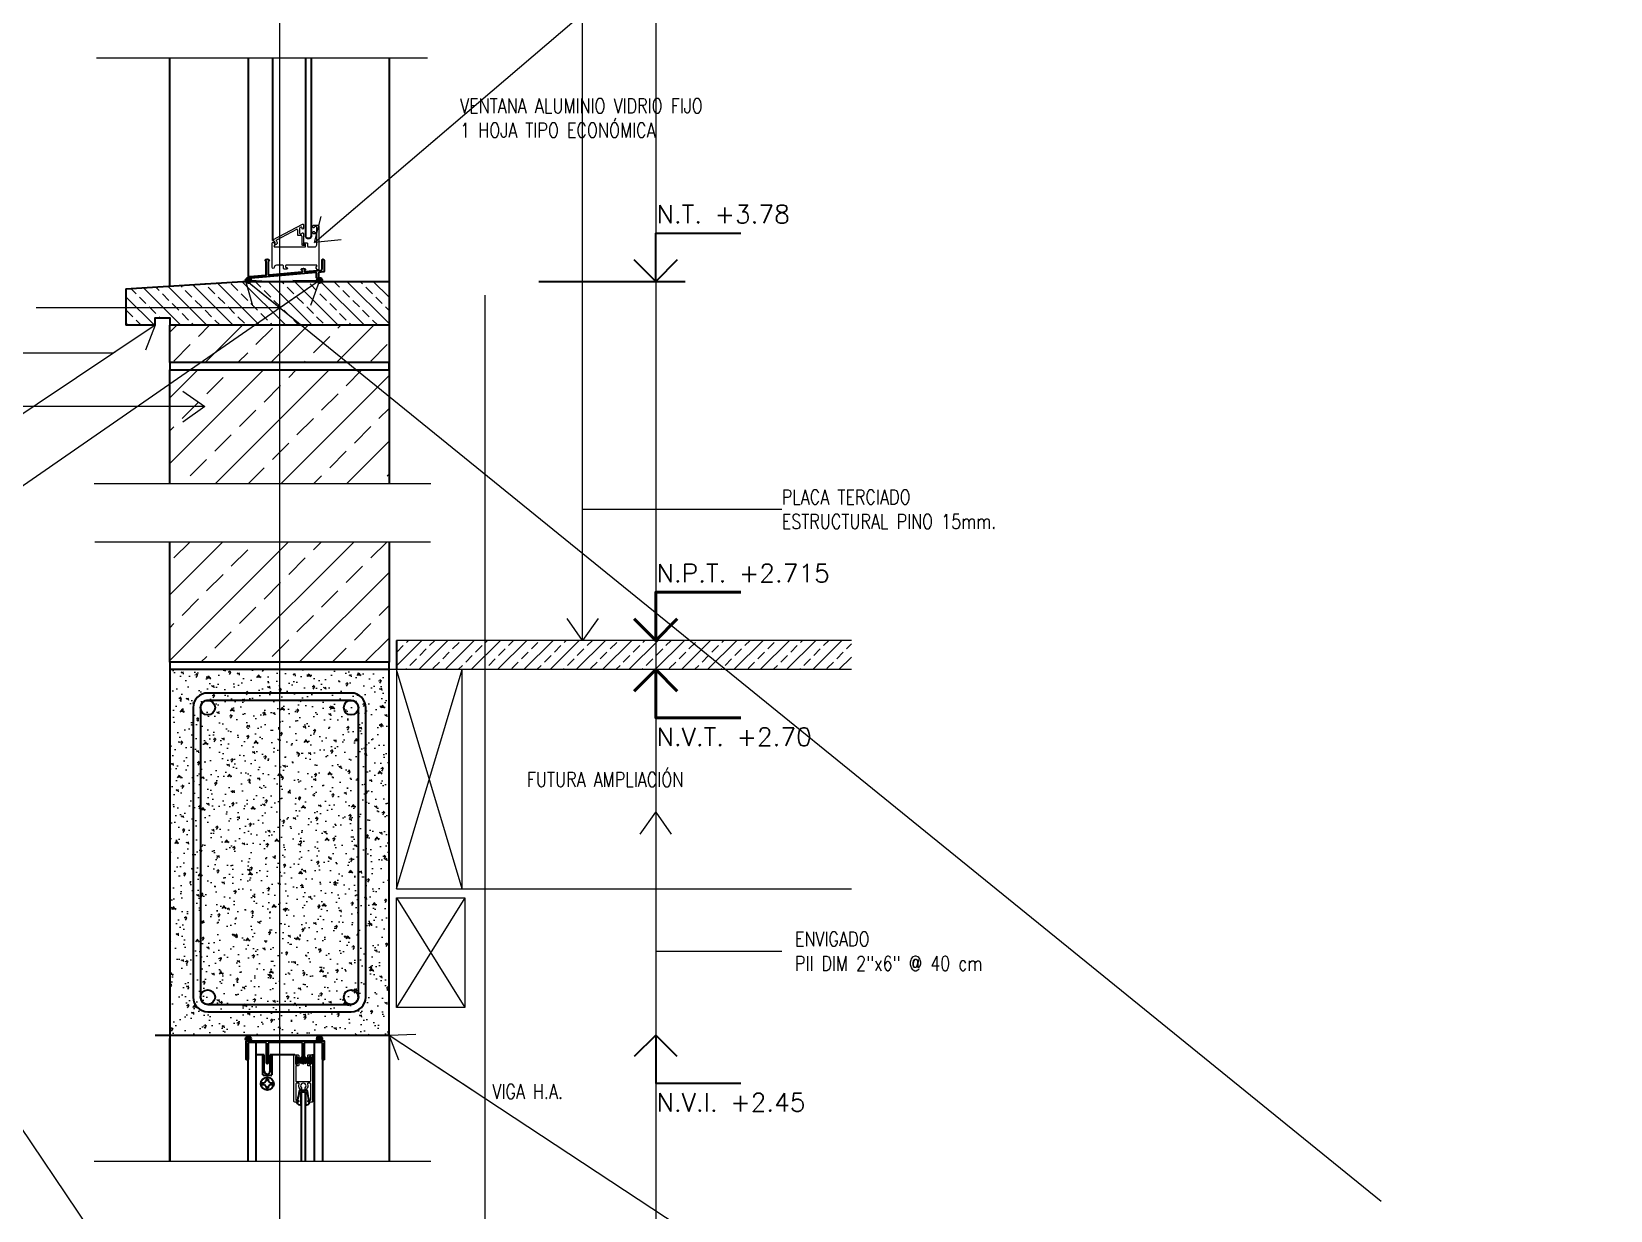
# Model space of a CAD drawing. Header units: metres. Extents: x 72 to 223, y -23 to 139.
# Drawn here: x 156.838 to 157.918, y 128.493 to 129.3 of the extents above; entities that cross this region are included whole.
import ezdxf

# ---------------------------------------------------------------- set-up
doc = ezdxf.new("R2010")
doc.units = ezdxf.units.M
doc.header["$LTSCALE"] = 5
doc.header["$MEASUREMENT"] = 0
doc.linetypes.add('HIDDEN', pattern=[0.375, 0.25, -0.125])
doc.layers.get('0').update_dxf_attribs({"color": 30})
for name, color, linetype, lineweight in [('A-ANNO-NOTE', 7, 'Continuous', 35), ('A-ANNO-SYMB', 3, 'Continuous', 18), ('A-ANNO-TEXT', 3, 'Continuous', 18), ('A-DETL-MBND', 3, 'Continuous', 18), ('A-DETL-OTLN', 1, 'Continuous', 50), ('A-DETL-PATT', 8, 'Continuous', 18), ('A-ELEV-MBE1', 7, 'Continuous', 35), ('A-FLOR-OVHD', 3, 'HIDDEN', 18), ('A-WALL-FULL', 7, 'Continuous', 35), ('A-WALL-FULL-EXTR', 7, 'Continuous', 35)]:
    doc.layers.add(name, color=color, linetype=linetype, lineweight=lineweight)
doc.styles.add('E-ROMANS', font='romans.shx', dxfattribs={"width": 0.8})
doc.dimstyles.new('E-0005_TICK_18', dxfattribs={"dimscale": 0.001, "dimtxt": 9, "dimasz": 9, "dimexe": 4.5, "dimexo": 3, "dimgap": 4.5, "dimtad": 0, "dimdec": 0, "dimlfac": 1000, "dimzin": 0, "dimdsep": 46, "dimtxsty": 'E-ROMANS', "dimblk": 'OBLIQUE', "dimcen": 4.5, "dimclrd": 256, "dimclre": 256, "dimclrt": 256, "dimadec": 0, "dimazin": 0, "dimtfac": 1, "dimtdec": 0, "dimtmove": 1, "dimatfit": 3, "dimldrblk": 'OPEN90', "dimfxl": 1, "dimtfill": 1, "dimtolj": 1, "dimtzin": 0, "dimarcsym": 0})

# ---------------------------------------------------------------- blocks, each defined once
blk = doc.blocks.new('_Oblique')
at = {"color": 0, "linetype": 'ByBlock', "lineweight": -2}
blk.add_line((-0.5, -0.5), (0.5, 0.5), dxfattribs=at)
blk = doc.blocks.new('NIVEL DS')
for points in [[(0, 0), (0, 0.0658523979373058), (0.1162625308497809, 0.0658523979373058)], [(0.02935353699649568, 0.02935353699649568), (0, 0), (-0.02935353699649568, 0.02935353699649568)]]:
    blk.add_lwpolyline(points)
at = {"style": 'E-ROMANS'}
blk.add_attdef('NIVEL', (-7.275957614183426e-12, 0.07944050769401656), '', height=0.025, dxfattribs=at)

msp = doc.modelspace()

# ---------------------------------------------------------------- hatches: boundary and pattern name
at = {"layer": 'A-DETL-MBND', "ltscale": 2.5}
h = msp.add_hatch(dxfattribs=at)
h.set_pattern_fill('BRASS', color=256, scale=0.002, angle=45, style=0)
h.set_pattern_definition([(45.00000000000126, (1.59937961578251, 0.08484993182673861), (-0.008980256121069351, 0.008980256121068954), []), (45.00000000000126, (1.594889487721975, 0.08934005988727309), (-0.008980256121069351, 0.008980256121068954), [0.00635, -0.003175])])
h.paths.add_polyline_path([(157.3989938332426, 128.8632896083132), (157.3989938332426, 128.8832896083132), (157.0878054631092, 128.8832896083132), (157.0878054631092, 128.8632896083132), (157.1328054631092, 128.8632896083132)])
at = {"layer": 'A-DETL-PATT'}
h = msp.add_hatch(dxfattribs=at)
h.set_pattern_fill('BRASS', color=256, scale=0.002, angle=135, style=0)
h.set_pattern_definition([(135, (0, 0), (-0.008980256121069154, -0.008980256121069152), []), (135, (-0.004490128060534577, -0.004490128060534576), (-0.008980256121069154, -0.008980256121069152), [0.00635, -0.003175])])
h.paths.add_polyline_path([(157.0078054631092, 129.1288538875146), (157.0078054631092, 129.0988501087617), (157.082805837591, 129.0988501005249), (157.0828058411072, 129.1288652814651)])
h.paths.add_polyline_path([(157.0078054631092, 129.0988501087618), (157.0078054631092, 129.1288538875146), (156.9827031717855, 129.1288500740103), (156.9028057195279, 129.1238501204396), (156.9028057165993, 129.0988501204396), (156.9228057963657, 129.0988501180967), (156.9228057963657, 129.1038501181699), (156.9328057838236, 129.1038501181699), (156.9328057806123, 129.0988501169984)])
h = msp.add_hatch(color=256, dxfattribs=at)
edge = h.paths.add_edge_path()
edge.add_arc((156.986545814504, 129.1295384698446), 0.001843048095963695, 0, 360)
h = msp.add_hatch(color=256, dxfattribs=at)
edge = h.paths.add_edge_path()
edge.add_arc((157.0352701279103, 129.1295384698446), 0.001843048095963695, 0, 360)
h = msp.add_hatch(dxfattribs=at)
h.set_pattern_fill('BRASS', color=256, scale=0.005, angle=45, style=0)
h.set_pattern_definition([(45, (0, 0), (-0.02245064030267288, 0.02245064030267288), []), (45, (-0.01122532015133644, 0.01122532015133644), (-0.02245064030267288, 0.02245064030267288), [0.015875, -0.0079375])])
h.paths.add_polyline_path([(157.082805596732, 128.9505579245432), (157.0078054631092, 128.9505579245432), (157.0078054631092, 128.8682896083132), (157.0828054631093, 128.8682896083132)])
h.paths.add_polyline_path([(157.0078054631092, 128.9505579245432), (156.9328054631092, 128.9505579245432), (156.9328054631092, 128.8682896083132), (157.0078054631092, 128.8682896083132)])
h.paths.add_polyline_path([(157.0078054631092, 128.9904720519423), (157.0078054631092, 129.0682896083132), (156.9328054631092, 129.0682896083132), (156.9328054631092, 128.9904720519423)])
h.paths.add_polyline_path([(157.0828057879555, 129.0682896083132), (157.0078054631092, 129.0682896083132), (157.0078054631092, 128.9904720519423), (157.0828056615617, 128.9904720519424)])
h.paths.add_polyline_path([(157.0828057960766, 129.0732896083132), (157.0828058375927, 129.0988501005249), (157.0078054631092, 129.0988501087618), (157.0078054631092, 129.0732896083132)])
h.paths.add_polyline_path([(156.9328054631092, 129.0988501169985), (156.9328054631091, 129.0732896083132), (157.0078054631092, 129.0732896083132), (157.0078054631092, 129.0988501087618)])
h = msp.add_hatch(dxfattribs=at)
h.set_pattern_fill('AR-CONC', color=256, scale=0.0001, angle=135, style=0)
h.set_pattern_definition([(185, (-22.68730584797922, 67.87909974790017), (-0.01175533794048302, 0.01400946503457718), [0.001905, -0.020955]), (130, (-22.68730584797922, 67.87909974790017), (-0.01101770065371545, -0.01600178890082975), [0.001524, -0.016764]), (235.451, (-22.6882854560362, 67.88026719887358), (-0.02277302368291714, -0.001992215808414074), [0.001619, -0.017809]), (181.1842, (-22.69089795042765, 67.87550764545173), (-0.01619534128742705, 0.02214102432304705), [0.002857499999999998, -0.03143249999999997]), (231.6356, (-22.6922475627145, 67.87735272746016), (-0.03428264324821823, -0.0007086144335227522), [0.002428499999999998, -0.02671349999999998]), (126.184, (-22.69089795042765, 67.87550764545173), (-0.03428263853310613, -0.0007085572019157396), [0.002286, -0.025146]), (156, (-22.69179597603974, 67.87820172228805), (-0.003489526803562184, 0.01795205512851443), [0.001905, -0.020955]), (101, (-22.69179597603974, 67.87820172228805), (-0.01739411931937545, -0.008653992652234552), [0.001524, -0.01676399999999999]), (206.4514, (-22.69208676663246, 67.87969771982074), (-0.02088364560657961, 0.009298003961538634), [0.001619, -0.017809]), (172.5, (-22.68730584797922, 67.87909974790017), (-0.006197341367358698, -0.005760546906781041), [0, -0.0165608, 0, -0.017018, 0, -0.0168275]), (142.5, (-22.68730584797922, 67.87909974790017), (-0.01180870002746923, -0.002358972731942486), [0, -0.0097028, 0, -0.0161798, 0, -0.006413500000000001]), (102.5, (-22.68330065374923, 67.87509455367018), (-0.009182619558271356, 0.009992786303251578), [0, -0.006350000000000001, 0, -0.019812, 0, -0.026289]), (92.49999999999994, (-22.681504602525, 67.87329850244596), (-0.01227223928811142, 0.008676390441821676), [0, -0.008255, 0, -0.0131572, 0, -0.018669])])
h.paths.add_polyline_path([(156.9328054631092, 128.8632896083132), (156.9328054631092, 128.6132896083133), (157.0828054631093, 128.6132896083133), (157.0828054631093, 128.8632896083132)])
h = msp.add_hatch(color=256, dxfattribs=at)
edge = h.paths.add_edge_path()
edge.add_arc((156.9865230141664, 128.6107764026915), 0.001843048095963695, 0, 360)
h = msp.add_hatch(color=256, dxfattribs=at)
edge = h.paths.add_edge_path()
edge.add_arc((157.0352473275727, 128.6107764026915), 0.001843048095963695, 0, 360)

# ---------------------------------------------------------------- linework, layer by layer
for p, q in [((156.9865234975363, 128.6094357404848), (156.9865234975466, 128.6094384093834)), ((156.9918817629027, 128.6094363028161), (156.9918817629112, 128.609438405942)), ((157.031714729997, 128.6094383803591), (157.0317147300054, 128.6094404831467)), ((157.037072948096, 128.6094383769177), (157.0370729481062, 128.609441045473))]:
    msp.add_line(p, q)
at = {"layer": 'A-ANNO-NOTE', "linetype": 'HIDDEN', "ltscale": 0.05}
msp.add_line((157.1851376561402, 129.1288652814651), (157.3276545556907, 129.1288652814651), dxfattribs=at)
at = {"layer": 'A-ANNO-SYMB'}
msp.add_lwpolyline([(157.0078054631092, 131.397439858367), (157.0078054631092, 127.4379878439445)], dxfattribs=at)
at = {"layer": 'A-DETL-MBND', "ltscale": 2.5}
for p, q in [((157.3989938332426, 128.8832896083132), (157.0878054631092, 128.8832896083132)), ((157.3989938332426, 128.8632896083132), (157.0828054631093, 128.8632896083132)), ((157.0878054631092, 128.7132896083132), (157.3989938332426, 128.7132896083132))]:
    msp.add_line(p, q, dxfattribs=at)
at = {"layer": 'A-DETL-MBND'}
for points in [[(157.0029403822961, 129.138428067952), (157.0029403822961, 129.1550842490317, -0.4142135623730951), (157.0034361019711, 129.1555799687067), (157.0036343898411, 129.1555799687067, -0.276983964948434), (157.0040717895544, 129.1553175288788), (157.0045902889435, 129.1543453425241, -0.2679491925987933), (157.0045736153605, 129.153849903337), (157.004146994803, 129.1531652418018, 0.5886190697412857), (157.0045677209332, 129.1524073627868), (157.0252477676708, 129.1524073627868, 0.4142135623730951), (157.0257434873458, 129.1529030824618), (157.0257434873458, 129.1533988021367, 0.414213562373094), (157.0252477676708, 129.1538945218117), (157.0247520479958, 129.1538945218117, -0.4142135623730951), (157.0242563283208, 129.1543902414867), (157.0242563283208, 129.1546876732917, -0.414213562373094), (157.0247520479958, 129.1551833929667), (157.0265366388258, 129.1551833929667, -0.4142135623730951), (157.0270323585008, 129.1546876732917), (157.0270323585008, 129.1529030824618, 0.4142135623730951), (157.0275280781758, 129.1524073627868), (157.0318904113157, 129.1524073627868, 0.4142135623730948), (157.0333775703407, 129.1538945218117), (157.0333775703407, 129.1608345972616, 0.4142135623730951), (157.0328818506657, 129.1613303169366), (157.0311964037707, 129.1613303169366, -0.4142135623730951), (157.0307006840957, 129.1618260366116), (157.0307006840957, 129.1625696161241, -0.4142135623730951), (157.0311964037707, 129.1630653357991), (157.0312278860979, 129.1630653357991, -0.3419987131196462), (157.0317078646093, 129.1626935460428, 0.3419987131196465), (157.0321878431207, 129.1623217562866), (157.0328818506657, 129.1623217562866, 0.4142135623730951), (157.0333775703407, 129.1628174759616), (157.0333775703407, 129.1657917940116, 0.4142135623730951), (157.0328818506657, 129.1662875136865), (157.0321878431207, 129.1662875136865, 0.3419987131196464), (157.0317078646093, 129.1659157239303, -0.3419987131196464), (157.0312278860979, 129.1655439341741), (157.0311964037707, 129.1655439341741, -0.4142135623730951), (157.0307006840957, 129.1660396538491), (157.0307006840957, 129.1667832333615, -0.4142135623730951), (157.0311964037707, 129.1672789530365), (157.0341707218207, 129.1672789530365, -0.4142135623730951), (157.0346664414957, 129.1667832333615), (157.0346664414957, 129.137238340732, -0.4142135623730951), (157.0341707218207, 129.136742621057), (157.0339724339507, 129.136742621057, -0.276983964948434), (157.0335350342374, 129.1370050608849), (157.0330165348483, 129.1379772472396, -0.2679491925987909), (157.0330332084313, 129.1384726864267), (157.0334598289888, 129.139157347962, 0.5886190697412843), (157.0330391028586, 129.139915226977), (157.012359056121, 129.139915226977, 0.4142135623730971), (157.011863336446, 129.139419507302), (157.011863336446, 129.138923787627, 0.4142135623730951), (157.012359056121, 129.138428067952), (157.012854775796, 129.138428067952, -0.414213562373093), (157.013350495471, 129.137932348277), (157.013350495471, 129.137634916472, -0.4142135623730971), (157.012854775796, 129.137139196797), (157.011070184966, 129.137139196797, -0.4142135623730951), (157.010574465291, 129.137634916472), (157.010574465291, 129.139419507302, 0.4142135623730951), (157.010078745616, 129.139915226977), (157.0057164124761, 129.139915226977, 0.4142135623730951), (157.0042292534511, 129.138428067952, -0.9999999999999999)], [(157.006276098307, 129.1553783644717, -0.2679491925987917), (157.006259424724, 129.1548829252846), (157.0058461753834, 129.1542197225321, -0.2589550497626292), (157.0054254492532, 129.1539861621971), (157.0050750008567, 129.1539861621971, -0.5886190697412826), (157.0046542747265, 129.1547440412121), (157.0047720065949, 129.1549329830724, 0.2679491925987916), (157.0047886801779, 129.1554284222595), (157.0042701807888, 129.1564006086142, 0.2769839649484346), (157.0038327810755, 129.1566630484421), (157.0034362053355, 129.1566630484421, -0.7813698052570087), (157.0032966244717, 129.1572231261324), (157.0235280772372, 129.1679749551564, -0.5657037792139852), (157.0242564316852, 129.1675372120143), (157.0242564316852, 129.1651398548845, -1), (157.0232649923352, 129.1651398548845), (157.0232649923352, 129.1655507455815, 0.5657037792139855), (157.0225366378872, 129.1659884887237), (157.0218426303423, 129.1656196644701, 0.2773808344539093), (157.0215795454402, 129.1651819213279), (157.0215795454402, 129.161917676997, 0.4142135623730951), (157.0220752651153, 129.161421957322), (157.0228007549874, 129.161421957322, 0.3419987131196454), (157.0232807334988, 129.1617937470782, -0.8810176860692437), (157.0242564316852, 129.1616698171595), (157.0242564316852, 129.1549776015471, 0.414213562373094), (157.0247521513602, 129.1544818818721), (157.0249504392302, 129.1544818818721, -0.9999999999999962), (157.0249504392302, 129.1534904425222), (157.0237607120102, 129.1534904425222, -0.4142135623730952), (157.0232649923352, 129.1539861621971), (157.0232649923352, 129.159637366492, 0.4142135623730952), (157.0227692726602, 129.1601330861671), (157.0207863939603, 129.1601330861671, -0.4142135623730952), (157.0202906742853, 129.160628805842), (157.0202906742853, 129.163970070209, 0.5657037792139855), (157.0195623198373, 129.1644078133512), (157.0058964318069, 129.1571451964117, 0.414645415609655), (157.0056916668666, 129.1564741734225)], [(157.0205955438536, 128.5942735523356, -0.414213562373095), (157.0211009369357, 128.5937681586043), (157.0211009362864, 128.5927570684945, -0.4142135623730923), (157.0205954414561, 128.5922515743137), (157.019483353544, 128.5922515750279, 0.414213562373093), (157.018977858714, 128.591746080847), (157.0189778525454, 128.5821416852427, 0.4142135623730955), (157.0194833467262, 128.5816361904125), (157.0287844456274, 128.5816361844388, 0.4142135623730945), (157.0292899404575, 128.5821416786197), (157.0292899466261, 128.591746074224, 0.4142135623730935), (157.0287844524452, 128.5922515690542), (157.0276723645331, 128.5922515697685, -0.4142135623730924), (157.0271668703522, 128.5927570645986), (157.0271668710016, 128.5937681547085, -0.4142135623730951), (157.0276722647328, 128.5942735477905), (157.0276724669306, 128.5942735477904, -0.4142135623730951), (157.0281778600126, 128.5937681540591), (157.0281778600125, 128.5937679518614, 0.4142135623730951), (157.0286832530945, 128.5932625581302), (157.0289866508967, 128.5932625579353, 0.4142135623730965), (157.0294921457268, 128.5937680521162), (157.0294921486488, 128.5983175026656, 0.4142135623730935), (157.0289866544679, 128.5988229974957), (157.0286832566657, 128.5988229976906, 0.4142135623730951), (157.0281778629346, 128.5983176046086), (157.0281778629343, 128.5983174024108, -0.4142135623730952), (157.0276724692032, 128.5978120093288), (157.0276722670054, 128.5978120093289, -0.414213562373095), (157.0271668739235, 128.5983174030602), (157.0271668745729, 128.59932849317, -0.4142135623730951), (157.027672369403, 128.5998339873508), (157.0299976441282, 128.5998339858575, -0.4142135623730951), (157.030503138309, 128.5993284910273), (157.0305031181803, 128.5679878316867, -0.4142135623730983), (157.0299976233502, 128.5674823375058), (157.0278745464272, 128.5674823388694, -0.4142135623730938), (157.0273690522462, 128.5679878336995), (157.0273690523761, 128.5681900315017, -0.4142135623730951), (157.0278745472063, 128.5686955256825), (157.0287844373161, 128.5686955250982, 0.4142135623730955), (157.0292899321464, 128.569201019279), (157.0292899390291, 128.5799175027955, 0.4142135623730945), (157.0287844448482, 128.5804229976256), (157.0274532665508, 128.5804229984806, 0.533676287621849), (157.0269857490388, 128.5797252739705, -0.2998547756376339), (157.0263364045844, 128.5763946575281, -0.9999999999999999), (157.0254698431203, 128.5772437119861, 2.379795897113253), (157.0227979435912, 128.5772437137022, -1), (157.0219313810365, 128.5763946603573, -0.2998547756376339), (157.0212820408603, 128.5797252776337, 0.533676287621849), (157.0208145242446, 128.5804230027444), (157.0194833459471, 128.5804230035993, 0.4142135623730951), (157.018977851117, 128.5799175094185), (157.0189778442343, 128.569201025902, 0.4142135623730951), (157.019483338415, 128.5686955310719), (157.0203932285249, 128.5686955304875, -0.4142135623730879), (157.0208987227058, 128.5681900356573), (157.020898722576, 128.5679878378551, -0.4142135623731085), (157.0203932277458, 128.5674823436743), (157.0182701508226, 128.5674823450378, -0.4142135623730938), (157.0177646566419, 128.567987839868), (157.0177646767706, 128.5993284992086, -0.4142135623730951), (157.0182701716007, 128.5998339933895), (157.020595446326, 128.599833991896, -0.4142135623730951), (157.021100940507, 128.5993284970659), (157.0211009398576, 128.598317406956, -0.4142135623730951), (157.0205955461262, 128.597812013874), (157.0205953439285, 128.5978120138741, -0.414213562373095), (157.0200899508465, 128.5983174076054), (157.0200899508465, 128.5983176098031, 0.4142135623730951), (157.0195845577646, 128.5988230035343), (157.0192811599624, 128.5988230037292, 0.4142135623730951), (157.0187756651323, 128.5983175095483), (157.0187756622103, 128.5937680589989, 0.4142135623730951), (157.0192811563912, 128.5932625641688), (157.0195845541934, 128.5932625639739, 0.4142135623730951), (157.0200899479245, 128.5937679570559), (157.0200899479246, 128.5937681592537, -0.4142135623730951), (157.0205953416559, 128.5942735523357)]]:
    msp.add_lwpolyline(points, format="xyb", close=True, dxfattribs=at)
at = {"layer": 'A-DETL-MBND', "ltscale": 2.5}
for points in [[(157.1328054631093, 128.7132896083132), (157.1328054631092, 128.8632896083132), (157.0878054631092, 128.8632896083132), (157.0878054631092, 128.7132896083132)], [(157.0878054631092, 128.7132896083132), (157.1328054631092, 128.8632896083132)], [(157.1328054631092, 128.7132896083132), (157.0878054631092, 128.8632896083132)], [(157.0878054631092, 128.7072176053805), (157.134627063989, 128.7072176053805), (157.134627063989, 128.6322176053806), (157.0878054631092, 128.6322176053806), (157.0878054631092, 128.7072176053805)], [(157.0878054631092, 128.7072176053805), (157.134627063989, 128.6322176053806)], [(157.134627063989, 128.7072176053805), (157.0878054631092, 128.6322176053806)]]:
    msp.add_lwpolyline(points, dxfattribs=at)
at = {"layer": 'A-ELEV-MBE1'}
for p, q in [((156.9328054903893, 129.1257274952144), (156.9328054903893, 129.2814290998052)), ((156.986545814504, 129.1308046219449), (156.9865464506135, 129.2814290998052)), ((157.0032966244717, 129.1572231261324), (157.0032966244717, 129.2814290998052)), ((157.0828057065819, 129.2814290998052), (157.0828058411072, 129.1288652814651)), ((156.9328054631092, 128.6132896083133), (156.9328057870963, 128.5268914938515)), ((156.9865232480568, 128.5268914938516), (156.9865234925466, 128.6081228964497)), ((156.99188149759, 128.5268914938516), (156.9918817580077, 128.6082252191288)), ((157.0317144653185, 128.5268914938516), (157.0317147251052, 128.6082251935458)), ((157.0828054631093, 128.6132896083133), (157.0828054631093, 128.5268914938516)), ((156.9974437979743, 128.5998340067654), (156.9918833584139, 128.5998340103366)), ((156.9964328001976, 128.5861856557664), (156.9964328089633, 128.5998340074147)), ((156.9974437908319, 128.5887131276445), (156.9974437979743, 128.5998340067654)), ((157.0182701716007, 128.5998339933895), (157.0014877540182, 128.5998340041681)), ((157.0014877468759, 128.5887131250472), (157.0014877540182, 128.5998340041681)), ((157.0024987430293, 128.5998340035188), (157.0024987342636, 128.5861856518704)), ((157.0299976441282, 128.5998339858575), (157.0317163254469, 128.5998339847536)), ((157.0372767630594, 128.5968010141494), (157.0372767630594, 128.5268914938516)), ((157.0019932394334, 128.5856801576896), (156.9969382943785, 128.5856801609362)), ((156.9955502201053, 128.5807010409486), (156.9976135238853, 128.5807010396234)), ((156.9955502192936, 128.5794373046849), (156.9976135230737, 128.5794373033597)), ((156.9988338963601, 128.5819214105305), (156.9976135238853, 128.5807010396234)), ((156.9976135230737, 128.5794373033597), (156.9988338939808, 128.578216930885)), ((156.9988338939808, 128.578216930885), (156.9988338931823, 128.5769736616921)), ((156.9988338971586, 128.5831646797233), (156.9988338963601, 128.5819214105305)), ((157.0000976334222, 128.5831646789117), (157.0000976326237, 128.5819214097188)), ((157.0013180035309, 128.5807010372442), (157.0000976326237, 128.5819214097188)), ((157.0000976302445, 128.5782169300733), (157.0013180027192, 128.5794373009804)), ((157.0000976302445, 128.5782169300733), (157.000097629446, 128.5769736608805)), ((157.0013180035309, 128.5807010372442), (157.0033813073109, 128.580701035919)), ((157.0013180027192, 128.5794373009804), (157.0033813064992, 128.5794372996552))]:
    msp.add_line(p, q, dxfattribs=at)
at = {"layer": 'A-ELEV-MBE1', "ltscale": 2.5}
msp.add_line((156.9328057870963, 128.5268914938515), (156.9328058411069, 128.6109865638597), dxfattribs=at)
at = {"layer": 'A-ELEV-MBE1'}
for points in [[(156.9488054631092, 128.8372896083133), (156.9488054631092, 128.6392896083133, 0.4142135623730887), (156.9588054631092, 128.6292896083132), (157.0568054631092, 128.6292896083132, 0.4142135623730238), (157.0668054631092, 128.6392896083133), (157.0668054631092, 128.8372896083133, 0.4142135623731277), (157.0568054631092, 128.8472896083132), (156.9588054631092, 128.8472896083132, 0.4142135623730301)], [(156.9538054631091, 128.8372896083133), (156.9538054631091, 128.6392896083133, 0.414213562373095), (156.9588054631092, 128.6342896083132), (157.0568054631092, 128.6342896083132, 0.414213562373095), (157.0618054631092, 128.6392896083133), (157.0618054631092, 128.8372896083133, 0.4142135623731283), (157.0568054631092, 128.8422896083133), (156.9588054631092, 128.8422896083133, 0.414213562373095)], [(157.0189778629793, 128.5983871876572), (157.0189778599678, 128.5936983806303, 0.4142135623730364), (157.0191800576402, 128.5934961826982), (157.0195899570261, 128.5934961824349, 0.4142135623730948), (157.0197921549581, 128.5936983801073), (157.0197921579696, 128.5983871871343, 0.4142135623730951), (157.0195899602972, 128.5985893850663), (157.0191800609113, 128.5985893853295, 0.414213562373095)], [(157.0292899508914, 128.5983871810342), (157.0292899478799, 128.5936983740073, -0.4142135623730364), (157.0290877499479, 128.593496176335), (157.028677850562, 128.5934961765982, -0.4142135623730948), (157.0284756528897, 128.5936983745303), (157.0284756559011, 128.5983871815572, -0.4142135623730951), (157.0286778538331, 128.5985893792296), (157.029087753219, 128.5985893789663, -0.414213562373095)], [(157.0286833376039, 128.5674325727693), (157.0279756452962, 128.5674325732239, -0.4142135623730951), (157.0274701511154, 128.567938068054), (157.0274701513092, 128.5682397970173, -0.4123288835230804), (157.0279723912923, 128.5687452807213), (157.0282174917483, 128.5687468587828, -0.04857289802351778), (157.0269853940545, 128.5750647923146, 0.3855982116465075), (157.0264823589046, 128.5755204871587), (157.0217854255935, 128.5755204901753, 0.3855982116465273), (157.021282389858, 128.5750647959774, -0.04857289802351801), (157.0200502840489, 128.5687468640283), (157.0202953845028, 128.5687452856519, -0.4123288835230661), (157.0207976238366, 128.5682398013028), (157.0207976236429, 128.5679380723395, -0.4142135623730951), (157.0202921288127, 128.5674325781587), (157.019584436505, 128.5674325786132, 0.2989158783490562), (157.0226174022088, 128.5653630349558), (157.0226174074658, 128.5735482763117, -0.4245304367439064), (157.0236283970941, 128.5745094990929), (157.0246393861051, 128.5745094984435, -0.4245304367439035), (157.0256503744988, 128.5735482743638), (157.0256503692418, 128.5653630330078, 0.2989158783490458)]]:
    msp.add_lwpolyline(points, format="xyb", close=True, dxfattribs=at)
for centre, radius in [((156.9588054631091, 128.8372896083133), 0.004999999999993454), ((157.0568054631092, 128.8372896083133), 0.004999999999993454), ((156.9588054631092, 128.6392896083132), 0.004999999999993454), ((157.0568054631092, 128.6392896083132), 0.004999999999993454), ((156.9994657633022, 128.5800691703019), 0.00442307692307693)]:
    msp.add_circle(centre, radius, dxfattribs=at)
for centre, radius, start, end in [((157.0212052738004, 128.5997662389719), 0.002275473282837971, 231.6092876715791, 326.5840076270702), ((157.0212862236414, 128.6007388373634), 0.003419194551412439, 244.0896452368829, 302.1280720516459), ((157.0212474916939, 128.6012819566129), 0.00419437733292184, 249.6977372160633, 296.2801628420484), ((157.0210161268296, 128.6021520227322), 0.005241906260897305, 256.4969536773558, 292.8469001161993), ((157.0213739352261, 128.6039131353515), 0.007286403971726194, 257.4620468487512, 283.7401754488082), ((157.0215238745324, 128.618572163157), 0.02220303383076814, 265.52669267306, 274.0825680638785), ((157.0405201615752, 129.3109688045146), 0.7151563368958832, 268.339113435236, 268.6045889901062), ((157.0209479874287, 128.5735466662647), 0.02221801529221034, 84.42977046313503, 92.98200148075347), ((157.0208869361351, 128.5899606851593), 0.005268645341474776, 65.10753899237548, 101.9929659250807), ((157.021244894625, 128.5921884135419), 0.002862753284798166, 49.48706790592658, 120.4949348805151), ((157.0212084369122, 128.5912984391659), 0.003433428983628647, 56.47754459143906, 114.3618319583072), ((157.0212052690176, 128.5923193264545), 0.002275473282837971, 33.41591877575573, 128.3906387312404), ((157.0211960976143, 128.5882086350051), 0.007295407784277602, 74.834817839741, 100.7655726326605), ((157.0268938857426, 128.6039131318063), 0.007286403971726194, 256.2597509540195, 282.5378795540743), ((157.0267439652659, 128.6185721598044), 0.02220303383076814, 265.9173583389398, 274.4732337297668), ((157.0077485676156, 129.3109688255623), 0.7151563368958832, 271.3953374127157, 271.6608129675853), ((157.0273197945339, 128.5735466621724), 0.02221801529221034, 87.01792492206764, 95.57015593968966), ((157.0270717031817, 128.5882086312314), 0.007295407784277602, 79.2343537701636, 105.165108563078), ((157.0273808669114, 128.5899606809886), 0.005268645341474776, 78.00696047774586, 114.8923874104462), ((157.0270229112832, 128.5921884098309), 0.002862753284798166, 59.50499152230397, 130.5128584969018), ((157.0270593678527, 128.5912984354081), 0.003433428983628647, 65.63809444451732, 123.5223818113824), ((157.0270625370586, 128.5923193226926), 0.002275473282837971, 51.60928767157908, 146.5840076270679), ((157.0270625418415, 128.59976623521), 0.002275473282837971, 213.4159187757557, 308.3906387312405), ((157.0269815932498, 128.6007388337055), 0.003419194551412439, 237.8718543511828, 295.9102811659424), ((157.0270203258949, 128.6012819529052), 0.00419437733292184, 243.7197635607772, 290.3021891867597), ((157.0272516918769, 128.6021520187274), 0.005241906260897305, 247.1530262866279, 283.5029727254732), ((156.9969382947032, 128.5861856554417), 0.0005054945054945063, 179.9999632014127, 269.9999632014126), ((156.9994657688539, 128.5887131263459), 0.002021978021978025, 179.9999632014127, 359.9999632014126), ((157.0019932397581, 128.5861856521951), 0.0005054945054945063, 269.9999632014126, 359.9999632014126), ((156.9955502197807, 128.5801955464431), 0.0005054945054945063, 89.99996320141265, 178.1513915561817), ((156.9955502196183, 128.5799427991903), 0.0005054945054945063, 181.8485348466394, 269.9999632014126), ((156.9994657633022, 128.5800691703019), 0.003159340659340664, 258.4630041685987, 281.5369222342264), ((156.9994657633022, 128.5800691703019), 0.003159340659340664, 78.4630041685987, 101.5369222342264), ((157.0033813069862, 128.5801955414135), 0.0005054945054945063, 1.848534846639448, 89.99996320141265), ((157.0033813068239, 128.5799427941607), 0.0005054945054945063, 269.9999632014126, 358.1513915561816)]:
    msp.add_arc(centre, radius, start, end, dxfattribs=at)
at = {"layer": 'A-FLOR-OVHD'}
for p, q in [((157.1091408486263, 129.2814290998052), (156.8826640393505, 129.2814290998052)), ((157.1113956414581, 128.9904720519423), (156.8812177967993, 128.9904720519423)), ((157.1110756433073, 128.9505579245432), (156.8815249376065, 128.9505579245432)), ((157.111395641458, 128.5268914938516), (156.8812177967993, 128.5268914938515))]:
    msp.add_line(p, q, dxfattribs=at)
at = {"layer": 'A-WALL-FULL'}
msp.add_lwpolyline([(156.9328054631092, 128.8632896083132), (156.9328054631092, 128.6132896083133), (157.0828054631093, 128.6132896083133), (157.0828054631093, 128.8632896083132), (156.9328054631092, 128.8632896083132)], dxfattribs=at)
at = {"layer": 'A-WALL-FULL-EXTR'}
for p, q in [((156.9028057195279, 129.1238501204396), (156.9827031717853, 129.1288500740103)), ((156.9028057195279, 129.1238501204396), (156.9028057165993, 129.0988501204396)), ((157.0828058411072, 129.1288652814651), (157.0828058375911, 129.0988501005249)), ((156.9228057165994, 129.0988501180967), (156.9028057165993, 129.0988501204396)), ((157.0828058375928, 129.0988501005249), (156.9328057806123, 129.0988501169984)), ((157.0828058375928, 129.0988501005249), (157.0828056615617, 128.9904720519423)), ((157.0828054631093, 129.0732896083132), (156.9328054631092, 129.0732896083132)), ((156.9328054631092, 129.0732896083132), (156.9328054631092, 129.0682896083132)), ((157.0828054631093, 129.0682896083132), (157.0828054631093, 129.0732896083132)), ((156.9328054631092, 128.9904720519423), (156.9328054631092, 129.0682896083132)), ((156.9328054631092, 129.0682896083132), (157.0828054631093, 129.0682896083132)), ((156.9328054631092, 128.8682896083132), (156.9328054631092, 128.9505579245432)), ((157.082805596732, 128.9505579245432), (157.0828054631093, 128.8682896083132)), ((157.0878054631092, 128.8832896083132), (157.0878054631092, 128.8632896083132)), ((157.0828054631093, 128.8682896083132), (156.9328054631092, 128.8682896083132)), ((156.9328054631092, 128.8682896083132), (156.9328054631092, 128.8632896083132)), ((157.0828054631093, 128.8632896083132), (157.0828054631093, 128.8682896083132)), ((156.9228054631092, 128.6132896083133), (156.9328054631092, 128.6132896083133))]:
    msp.add_line(p, q, dxfattribs=at)
for points in [[(157.0256259769704, 129.2814290998052), (157.0256259769704, 129.1593383482339)], [(157.0295917343702, 129.2814290998052), (157.0295917343703, 129.1593383482339)], [(156.9827031717853, 129.1288500740103), (157.0828058411072, 129.1288652814651)], [(156.9228057963657, 129.0988501181699), (156.9228057963657, 129.1038501181699), (156.9328057838236, 129.1038501181699), (156.9328057806123, 129.0988501169984)], [(156.9328054631092, 129.0732896083132), (156.9328054631092, 129.0988501169253)]]:
    msp.add_lwpolyline(points, dxfattribs=at)
for points in [[(157.0345680404433, 129.131312165808, -0.4142135623730951), (157.0340625456132, 129.1308066716272), (157.0337592489099, 129.130806671822, -0.4142135623731091), (157.0332537547291, 129.1313121666522), (157.0332537566746, 129.1343414152719, 0.4400105308918335), (157.0327042057435, 129.1348449865712), (156.9885680402324, 129.1309836010011), (156.9885680401187, 129.1308067008463), (156.9868493588, 129.1308067019501, -0.4142135623729072), (156.9865460622916, 129.1311099988482), (156.9865460623491, 129.1311996074698, -0.3888787318531745), (156.9874689385088, 129.1322067487696), (156.9983681423355, 129.1331602984922, 0.3888787318529806), (156.9988295804152, 129.1336638691422), (156.9988295860067, 129.1423699159307, 0.2982166266986869), (156.998526289601, 129.1428332094924, -0.6643827427380231), (156.9985389275622, 129.1437651087996, -0.1946005043014448), (157.0004345319578, 129.1437651075822, -0.66438274273784), (157.0004471687219, 129.1428332082587, 0.2982166266985472), (157.0001438717211, 129.1423699150866), (157.0001438662603, 129.1338673034761, 0.4400105308918311), (157.0006934171914, 129.1333637321769), (157.0230362755897, 129.1353184645378, 0.3888787318529771), (157.0234977136695, 129.1358220351878), (157.023497717875, 129.1360630471077, 0.298216626698687), (157.0231944214691, 129.1365263406695, -0.664382742738023), (157.0232070594302, 129.1374582399767, -0.1946005043014448), (157.0251026638259, 129.1374582387593, -0.6643827427378401), (157.02511530059, 129.1365263394358, 0.2982166266985471), (157.0248120035892, 129.1360630462636), (157.0248119995144, 129.1360254695217, 0.4400105308918458), (157.0253615504456, 129.1355218982225), (157.0365329796448, 129.136499264403, 0.3888787318529908), (157.0369944177245, 129.1370028350529), (157.0369944218614, 129.1434440323815, -0.4142135623730826), (157.0374999166915, 129.1439495265624), (157.0378032133949, 129.1439495263676, -0.4142135623730951), (157.0383087075757, 129.1434440315375), (157.0383087026654, 129.1357985132372, -0.3888787318529934), (157.0378472645856, 129.1352949425873), (157.0350294805994, 129.1350484202558, 0.3888787318529934), (157.0345680425195, 129.1345448496059)], [(157.0235273195225, 128.6077197042987, 0.4142135623730951), (157.0230218253417, 128.6082251991289), (157.0005778692977, 128.6082252135437, 0.414213562373095), (157.0000723744676, 128.6077197193629), (157.0000723659292, 128.5944252138684, -1.083333333333352), (156.998859179116, 128.5944252146475), (156.9988591876544, 128.607719720142, 0.4142135623730951), (156.9983536934736, 128.6082252149722), (156.9868284187483, 128.6082252223744, 0.414213562373095), (156.9863229239183, 128.6077197281936), (156.9863229169056, 128.5968010468749, -0.414213562373095), (156.9858174220754, 128.596295552694), (156.9856152242732, 128.5962955528239, -0.4142135623730951), (156.9851097300923, 128.596801047654), (156.9851097378841, 128.6089329157859, -0.4142135623730951), (156.9856152327143, 128.6094384099667), (157.0379844634836, 128.6094383763323, -0.414213562373095), (157.0384899576644, 128.6089328815021), (157.0384899498726, 128.5968010133702, -0.414213562373095), (157.0379844550425, 128.5962955191894), (157.0377822572403, 128.5962955193193, -0.4142135623730951), (157.0372767630594, 128.5968010141494), (157.037276770072, 128.6077196954681, 0.4142135623730951), (157.0367712758911, 128.6082251902982), (157.0252460011658, 128.6082251977004, 0.414213562373095), (157.0247405063357, 128.6077197035196), (157.0247404977973, 128.5944251980251, -1.083333333333352), (157.0235273109841, 128.5944251988042)]]:
    msp.add_lwpolyline(points, format="xyb", close=True, dxfattribs=at)
msp.add_lwpolyline([(157.0256485608438, 128.5268914938516), (157.0256487914474, 128.5740040032897, 0.4142135623730952), (157.0251432972667, 128.5745094981199), (157.0231213192447, 128.5745094994185, 0.4142135623730983), (157.0226158244145, 128.5740040052377), (157.0226155938109, 128.5268914938516)], format="xyb", dxfattribs=at)
for centre in [(156.986545814504, 129.1295384698446), (157.0352701279103, 129.1295384698446), (156.9865230141664, 128.6107764026915), (157.0352473275727, 128.6107764026915)]:
    msp.add_circle(centre, 0.001843048095963695, dxfattribs=at)
msp.add_arc((157.0276088556703, 129.1608255072589), 0.002478598374961797, 216.8698976458446, 323.1301023541582, dxfattribs=at)

# ---------------------------------------------------------------- block references
at = {"layer": 'A-ANNO-NOTE'}
ref = msp.add_blockref('NIVEL DS', (157.265155500502, 129.1288652814651), dxfattribs=dict(at, xscale=0.5, yscale=0.5, zscale=0.5))
ref.add_attrib('NIVEL', 'N.T. +3.78', (157.2657507385935, 129.1685855353121), dxfattribs={"layer": '0', "height": 0.0125, "style": 'E-ROMANS'})
ref = msp.add_blockref('NIVEL DS', (157.2651555005019, 128.6132896083133), dxfattribs=dict(at, xscale=-0.5, yscale=0.5, zscale=0.5, rotation=180))
ref.add_attrib('NIVEL', 'N.V.I. +2.45', (157.2657507385935, 128.5610693544663), dxfattribs={"layer": '0', "height": 0.0125, "style": 'E-ROMANS'})
at = {"layer": 'A-DETL-OTLN'}
ref = msp.add_blockref('NIVEL DS', (157.2651555005019, 128.8832896083132), dxfattribs=dict(at, xscale=0.5, yscale=0.5, zscale=0.5))
ref.add_attrib('NIVEL', 'N.P.T. +2.715', (157.2657507385935, 128.9230098621602), dxfattribs={"layer": '0', "height": 0.0125, "style": 'E-ROMANS'})
ref = msp.add_blockref('NIVEL DS', (157.2651555005019, 128.8632896083132), dxfattribs=dict(at, xscale=-0.5, yscale=0.5, zscale=0.5, rotation=180))
ref.add_attrib('NIVEL', 'N.V.T. +2.70', (157.2657507385935, 128.8110693544662), dxfattribs={"layer": '0', "height": 0.0125, "style": 'E-ROMANS'})

# ---------------------------------------------------------------- texts
at = {"layer": 'A-ANNO-NOTE', "char_height": 0.01, "attachment_point": 4, "style": 'E-ROMANS'}
for s, insert in [('VENTANA ALUMINIO VIDRIO FIJO\\P1 HOJA TIPO ECONÓMICA', (157.1313527701772, 129.2405742021463)), ('FUTURA AMPLIACIÓN', (157.1770374376535, 128.7880859779897)), ('VIGA H.A.', (157.1533718021211, 128.574707588189))]:
    msp.add_mtext(s, dxfattribs=dict(at, insert=insert))
at = {"layer": 'A-ANNO-TEXT', "ltscale": 2.5, "char_height": 0.01, "attachment_point": 4, "style": 'E-ROMANS'}
for s, insert in [('PLACA TERCIADO\\PESTRUCTURAL PINO 15mm.', (157.3512539904779, 128.9730220396143)), ('ENVIGADO\\PPII DIM 2"x6" @ 40 cm', (157.3602485334938, 128.6707110517376))]:
    msp.add_mtext(s, dxfattribs=dict(at, insert=insert))

# ---------------------------------------------------------------- leaders
at = {"layer": 'A-ANNO-NOTE'}
for points in [[(157.0317371151993, 129.1555385805515), (157.1313527701772, 129.2405742021463)], [(156.9328057181715, 128.3995115746816), (156.8941708357384, 128.4566533202272), (156.824674536753, 128.4566533202272)], [(157.0352701279103, 129.1295384698446), (157.0082296656659, 129.1108000171419), (156.841571462054, 129.1108000171419)], [(156.984702766408, 129.1298911652339), (157.0082296656659, 129.1108000171419), (156.841571462054, 129.1108000171419)], [(157.1484334638729, 128.1194591414205), (157.1484334638729, 128.1850203881526), (157.1816421790101, 128.1850203881526)], [(156.9228057963657, 129.0988501181699), (156.8941709155047, 129.0797419415302), (156.8246746165193, 129.0797419415302)], [(156.9568466771867, 129.0432489572058), (156.8246741587552, 129.0432489572061)], [(157.0828054631093, 128.6132896083133), (157.1413858536649, 128.574707588189)]]:
    msp.add_leader(points, dimstyle='E-0005_TICK_18', override={"dimscale": 0.01, "dimasz": 1.5, "dimtad": 0, "dimldrblk": 'Open90'}, dxfattribs=at)
at = {"layer": 'A-DETL-OTLN', "ltscale": 2.5}
for points in [[(157.2151555005019, 128.8832896083132), (157.2151555005019, 128.9730220396143), (157.3512539904779, 128.9730220396143)], [(157.2651555005019, 128.7657229783682), (157.2651555005019, 128.6707110517376), (157.3512539904779, 128.6707110517376)]]:
    msp.add_leader(points, dimstyle='E-0005_TICK_18', override={"dimscale": 0.01, "dimasz": 1.5, "dimtad": 0, "dimldrblk": 'Open90'}, dxfattribs=at)
at = {"layer": 'A-DETL-OTLN'}
msp.add_leader([(157.2651555005019, 129.6420396800505), (157.2651555005019, 129.5470277534199), (157.3512539904779, 129.5470277534199)], dimstyle='E-0005_TICK_18', override={"dimscale": 0.01, "dimasz": 1.5, "dimtad": 0, "dimldrblk": 'Open90'}, dxfattribs=at)

doc.saveas('drawing.dxf')
